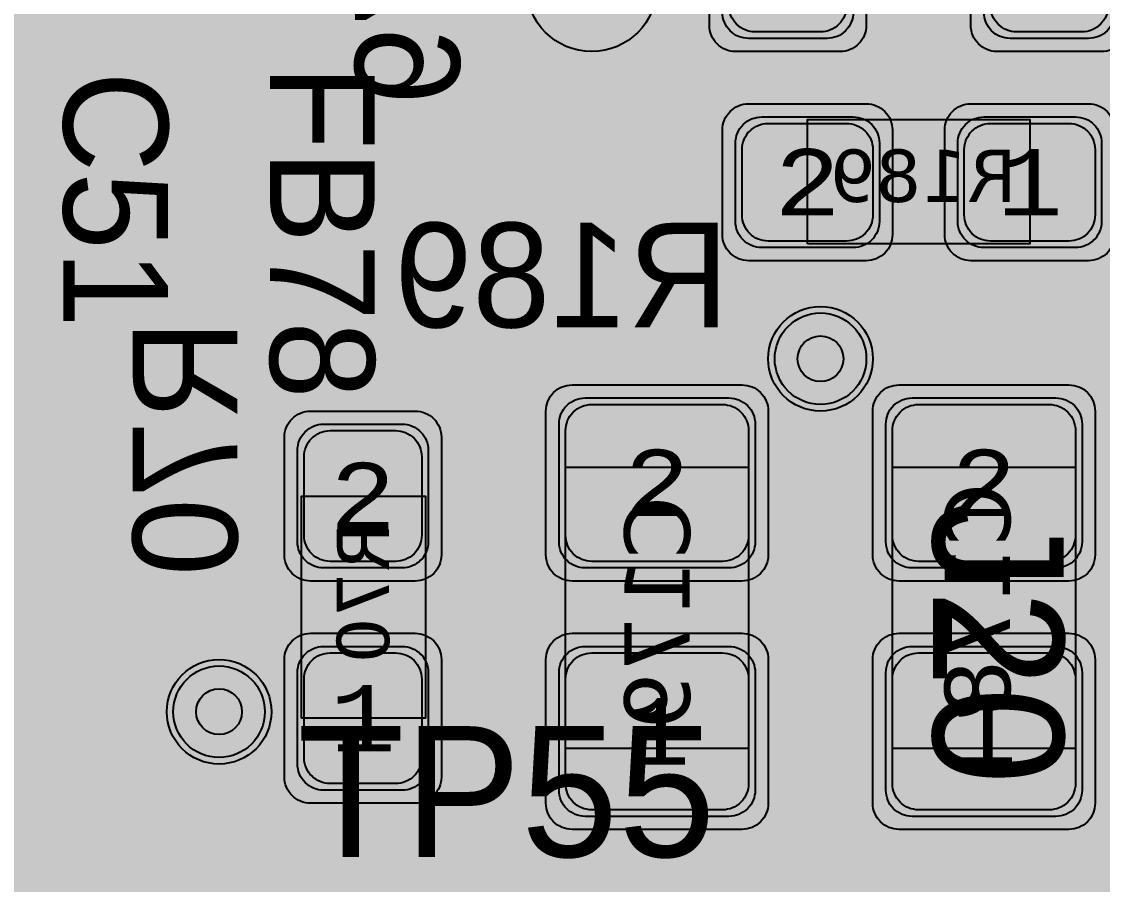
# Model space of a CAD drawing. Extents: x -28 to 199, y -61 to 255.
# Drawn here: x 78.39 to 86.66, y 194.88 to 201.48 of the extents above; entities that cross this region are included whole.
import ezdxf
from ezdxf.enums import TextEntityAlignment as Align

# ---------------------------------------------------------------- set-up
doc = ezdxf.new("R2010")
doc.units = 0
doc.header["$MEASUREMENT"] = 0
for name, color, linetype in [('ASSEMBLY_OUTLINES_BTM', 191, 'CONTINUOUS'), ('ASSEMBLY_PART_NUMBERS_BTM', 191, 'CONTINUOUS'), ('ASSEMBLY_PART_NUMBERS_TOP', 102, 'CONTINUOUS'), ('ASSEMBLY_REF_DES_BTM', 191, 'CONTINUOUS'), ('DRILL_DRAWING', 21, 'CONTINUOUS'), ('GENERATED_SILKSCREEN_BTM', 255, 'CONTINUOUS'), ('GENERATED_SILKSCREEN_TOP', 140, 'CONTINUOUS'), ('MOUNTING_HOLES_LAYER_2', 42, 'CONTINUOUS'), ('MOUNTING_HOLES_LAYER_3', 42, 'CONTINUOUS'), ('MOUNTING_HOLES_LAYER_BOT21', 42, 'CONTINUOUS'), ('MOUNTING_HOLES_LAYER_TOP', 42, 'CONTINUOUS'), ('PART_PADS_SMD_BTM', 10, 'CONTINUOUS'), ('PIN_NUMBERS_BTM', 8, 'CONTINUOUS'), ('PIN_NUMBERS_TOP', 8, 'CONTINUOUS'), ('PLACEMENT_OUTLINES_BTM', 222, 'CONTINUOUS'), ('PLANE_SHAPES_LAYER_2', 230, 'CONTINUOUS'), ('PLANE_SHAPES_LAYER_3', 81, 'CONTINUOUS'), ('SILKSCREEN_OUTLINES_BTM', 211, 'CONTINUOUS'), ('SILKSCREEN_REF_DES_BTM', 211, 'CONTINUOUS'), ('SILKSCREEN_REF_DES_TOP', 150, 'CONTINUOUS'), ('SOLDERMASK_PADS_BTM', 12, 'CONTINUOUS'), ('SOLDERPASTE_PADS_BTM', 12, 'CONTINUOUS'), ('TRACES_LAYER_3', 81, 'CONTINUOUS'), ('TRACES_LAYER_BOTTOM', 10, 'CONTINUOUS'), ('TRACES_LAYER_TOP', 150, 'CONTINUOUS'), ('VIA_HOLES_LAYER_2', 30, 'CONTINUOUS'), ('VIA_HOLES_LAYER_3', 30, 'CONTINUOUS'), ('VIA_HOLES_LAYER_BOTTOM', 30, 'CONTINUOUS'), ('VIA_HOLES_LAYER_TOP', 30, 'CONTINUOUS'), ('VIA_PADS_LAYER_2', 230, 'CONTINUOUS'), ('VIA_PADS_LAYER_3', 81, 'CONTINUOUS'), ('VIA_PADS_LAYER_BOTTOM', 10, 'CONTINUOUS'), ('VIA_PADS_LAYER_TOP', 150, 'CONTINUOUS')]:
    doc.layers.add(name, color=color, linetype=linetype)
doc.styles.add('COURIER_NEW', font='COUR.TTF')
doc.styles.add('VERDANA', font='verdana.TTF')
doc.styles.add('VERIBEST_GERBER_0', font='txt')

msp = doc.modelspace()

# ---------------------------------------------------------------- hatches: boundary and pattern name
at = {"layer": 'MOUNTING_HOLES_LAYER_2'}
h = msp.add_hatch(color=256, dxfattribs=at)
edge = h.paths.add_edge_path()
edge.add_arc((82.75, 201.75), 0.5, 0, 360)
at = {"layer": 'MOUNTING_HOLES_LAYER_3'}
h = msp.add_hatch(color=256, dxfattribs=at)
edge = h.paths.add_edge_path()
edge.add_arc((82.75, 201.75), 0.5, 0, 360)
at = {"layer": 'MOUNTING_HOLES_LAYER_BOT21'}
h = msp.add_hatch(color=256, dxfattribs=at)
edge = h.paths.add_edge_path()
edge.add_arc((82.75, 201.75), 0.5, 0, 360)
at = {"layer": 'MOUNTING_HOLES_LAYER_TOP'}
h = msp.add_hatch(color=256, dxfattribs=at)
edge = h.paths.add_edge_path()
edge.add_arc((82.75, 201.75), 0.5, 0, 360)
at = {"layer": 'PLANE_SHAPES_LAYER_2'}
h = msp.add_hatch(color=256, dxfattribs=at)
h.paths.add_polyline_path([(169.5, 129.25), (149.5, 129.25), (142.25, 122), (142.25, 90.5), (147.5, 90.5), (147.5, 80), (154, 80), (154, 69.25), (131.75, 69.25), (131.75, 73.25), (121.25, 73.25), (121.25, 81), (110.5, 81), (110.5, 125.75), (106.5, 125.75), (106.5, 128.75), (93.5, 128.75), (93.5, 120.25), (91.75, 120.25), (91.75, 121.5), (80, 121.5), (80, 118.25), (73.25, 118.25), (73.25, 124.5), (67.5, 124.5), (67.5, 128), (57.75, 128), (57.75, 120.25), (55.25, 120.25), (55.25, 121.5), (47.5, 121.5), (47.5, 119), (35, 119), (35, 134.75), (32.75, 134.75), (32.75, 159.75), (29.25, 159.75), (29.25, 175.25), (22.5, 175.25), (22.5, 195.25), (17.25, 195.25), (17.25, 198), (22.5, 198), (22.5, 216.5), (40.25, 216.5), (40.25, 235.5), (54.5, 235.5), (54.5, 254), (87.25, 254), (87.25, 236.25), (86.25, 236.25), (86.25, 228.75), (81, 228.75), (81, 218.75), (95.25, 218.75), (95.25, 194.5), (87, 194.5), (87, 172), (131.1, 172), (131.1, 208.75), (115.5, 208.75), (115.5, 213.75), (106.75, 213.75), (106.75, 218.75), (110.25, 222.25), (110.25, 226.25), (142.5, 226.25), (142.5, 221.5), (160.5, 221.5), (160.5, 240.75), (169.5, 240.75)])
h.paths.add_polyline_path([(35.5, 149.5), (41.75, 149.5), (41.75, 152), (39.25, 152), (39.25, 154), (37.75, 154), (37.75, 152), (35.5, 152)], flags=16)
h.paths.add_polyline_path([(37.5, 125.75), (37.5, 128.75), (42.75, 128.75), (42.75, 125.75)], flags=16)
h.paths.add_polyline_path([(52, 127.75), (52, 130.75), (54.25, 130.75), (54.25, 127.75)], flags=16)
h.paths.add_polyline_path([(50.75, 219.5), (50.75, 226.5), (71.75, 226.5), (71.75, 219.5)], flags=16)
h.paths.add_polyline_path([(66.5, 150.75), (66.5, 177.5), (72.25, 177.5), (72.25, 150.75)], flags=16)
h.paths.add_polyline_path([(47.25, 185.25), (73, 185.25), (73, 188.25), (70.25, 188.25), (70.25, 191), (47.25, 191)], flags=16)
h.paths.add_polyline_path([(84.5, 208), (84.5, 212.75), (85, 212.75), (85, 208)], flags=16)
h.paths.add_polyline_path([(61.5, 137.25), (87.75, 137.25), (87.75, 140.5), (84.75, 140.5), (84.75, 143), (61.5, 143)], flags=16)
h.paths.add_polyline_path([(88.75, 127), (88.75, 130), (91, 130), (91, 127)], flags=16)
h.paths.add_polyline_path([(85.5, 130.25), (85.5, 132.5), (91, 132.5), (91, 130.25)], flags=16)
h.paths.add_polyline_path([(108.75, 142.25), (135.75, 142.25), (135.75, 145.75), (132.25, 145.75), (132.25, 149), (108.75, 149)], flags=16)
h.paths.add_polyline_path([(114.25, 126.75), (140.75, 126.75), (140.75, 129.75), (137.25, 129.75), (137.25, 133), (114.25, 133)], flags=16)
h.paths.add_polyline_path([(155.25, 180.25), (166.25, 180.25), (166.25, 186.25), (152.25, 186.25), (152.25, 183), (155.25, 183)], flags=16)
at = {"layer": 'PLANE_SHAPES_LAYER_3'}
h = msp.add_hatch(color=256, dxfattribs=at)
h.paths.add_polyline_path([(169.5, 129.25), (149.5, 129.25), (142.25, 122), (142.25, 90.5), (147.5, 90.5), (147.5, 80), (154, 80), (154, 69.25), (131.75, 69.25), (131.75, 73.25), (121.25, 73.25), (121.25, 81), (110.5, 81), (110.5, 125.75), (106.5, 125.75), (106.5, 128.75), (93.5, 128.75), (93.5, 120.25), (91.75, 120.25), (91.75, 121.5), (80, 121.5), (80, 118.25), (73.25, 118.25), (73.25, 124.5), (67.5, 124.5), (67.5, 127.75), (58.25, 127.75), (58.25, 130.25), (88.75, 130.25), (88.75, 127), (91, 127), (91, 132.5), (55, 132.5), (55, 131.25), (52, 131.25), (52, 127.75), (55, 127.75), (55, 127.25), (57.75, 127.25), (57.75, 120.25), (55.25, 120.25), (55.25, 121.5), (47.5, 121.5), (47.5, 119), (35, 119), (35, 134.75), (32.75, 134.75), (32.75, 159.75), (29.25, 159.75), (29.25, 175.25), (22.5, 175.25), (22.5, 195.25), (17.25, 195.25), (17.25, 198), (22.5, 198), (22.5, 216.5), (40.25, 216.5), (40.25, 235.5), (54.5, 235.5), (54.5, 254), (87.25, 254), (87.25, 236.25), (86.25, 236.25), (86.25, 228.75), (81, 228.75), (81, 218.75), (95.25, 218.75), (95.25, 194.5), (87, 194.5), (87, 172), (131.1, 172), (131.1, 208.75), (115.5, 208.75), (115.5, 213.75), (106.75, 213.75), (106.75, 218.75), (110.25, 222.25), (110.25, 226.25), (142.5, 226.25), (142.5, 221.5), (160.5, 221.5), (160.5, 240.75), (169.5, 240.75)])
h.paths.add_polyline_path([(35.5, 149.5), (41.75, 149.5), (41.75, 152), (39.25, 152), (39.25, 154), (37.75, 154), (37.75, 152), (35.5, 152)], flags=16)
h.paths.add_polyline_path([(37.5, 125.75), (37.5, 128.75), (42.75, 128.75), (42.75, 125.75)], flags=16)
h.paths.add_polyline_path([(50.75, 219.5), (50.75, 226.5), (71.75, 226.5), (71.75, 219.5)], flags=16)
h.paths.add_polyline_path([(66.5, 150.75), (66.5, 177.5), (72.25, 177.5), (72.25, 150.75)], flags=16)
h.paths.add_polyline_path([(47.25, 185.25), (73, 185.25), (73, 188.25), (70.25, 188.25), (70.25, 191), (47.25, 191)], flags=16)
h.paths.add_polyline_path([(84.5, 208), (84.5, 212.75), (85, 212.75), (85, 208)], flags=16)
h.paths.add_polyline_path([(61.5, 137.25), (87.75, 137.25), (87.75, 140.5), (84.75, 140.5), (84.75, 143), (61.5, 143)], flags=16)
h.paths.add_polyline_path([(108.75, 142.25), (135.75, 142.25), (135.75, 145.75), (132.25, 145.75), (132.25, 149), (108.75, 149)], flags=16)
h.paths.add_polyline_path([(114.25, 126.75), (140.75, 126.75), (140.75, 129.75), (137.25, 129.75), (137.25, 133), (114.25, 133)], flags=16)
h.paths.add_polyline_path([(155.25, 180.25), (166.25, 180.25), (166.25, 186.25), (152.25, 186.25), (152.25, 183), (155.25, 183)], flags=16)
at = {"layer": 'VIA_HOLES_LAYER_2'}
h = msp.add_hatch(color=256, dxfattribs=at)
edge = h.paths.add_edge_path()
edge.add_arc((84.5, 198.9), 0.175, 0, 360)
h = msp.add_hatch(color=256, dxfattribs=at)
edge = h.paths.add_edge_path()
edge.add_arc((79.9, 196.2), 0.175, 0, 360)
at = {"layer": 'VIA_HOLES_LAYER_3'}
h = msp.add_hatch(color=256, dxfattribs=at)
edge = h.paths.add_edge_path()
edge.add_arc((84.5, 198.9), 0.175, 0, 360)
h = msp.add_hatch(color=256, dxfattribs=at)
edge = h.paths.add_edge_path()
edge.add_arc((79.9, 196.2), 0.175, 0, 360)
at = {"layer": 'VIA_HOLES_LAYER_BOTTOM'}
h = msp.add_hatch(color=256, dxfattribs=at)
edge = h.paths.add_edge_path()
edge.add_arc((84.5, 198.9), 0.175, 0, 360)
h = msp.add_hatch(color=256, dxfattribs=at)
edge = h.paths.add_edge_path()
edge.add_arc((79.9, 196.2), 0.175, 0, 360)
at = {"layer": 'VIA_HOLES_LAYER_TOP'}
h = msp.add_hatch(color=256, dxfattribs=at)
edge = h.paths.add_edge_path()
edge.add_arc((84.5, 198.9), 0.175, 0, 360)
h = msp.add_hatch(color=256, dxfattribs=at)
edge = h.paths.add_edge_path()
edge.add_arc((79.9, 196.2), 0.175, 0, 360)

# ---------------------------------------------------------------- linework, layer by layer
at = {"layer": 'ASSEMBLY_OUTLINES_BTM'}
for points in [[(84.4, 199.78), (84.4, 200.73), (86.1, 200.73), (86.1, 199.78)], [(82.55, 195.92), (82.55, 198.07), (83.95, 198.07), (83.95, 195.92)], [(85.05, 195.92), (85.05, 198.07), (86.45, 198.07), (86.45, 195.92)], [(80.53, 196.15), (80.53, 197.85), (81.48, 197.85), (81.48, 196.15)]]:
    msp.add_lwpolyline(points, close=True, dxfattribs=at)
at = {"layer": 'GENERATED_SILKSCREEN_BTM', "const_width": 0.15}
for points in [[(81.728, 201.6716), (80.9608, 201.2404), (80.9568, 201.2388), (80.9536, 201.2388), (80.9504, 201.2388), (80.9472, 201.2404), (80.9424, 201.2428), (80.9392, 201.246), (80.9376, 201.25), (80.9368, 201.254), (80.9368, 201.794)], [(80.9696, 201.794), (80.9696, 201.2812), (81.7128, 201.6988)], [(81.7336, 200.9116), (81.624, 201.046), (81.62, 201.05), (81.6152, 201.0508), (81.6096, 201.05), (81.604, 201.0468), (81.6, 201.0436), (81.5968, 201.038), (81.596, 201.0332), (81.5976, 201.0276), (81.704, 200.8972), (81.704, 200.6388), (81.6032, 200.514), (81.316, 200.514), (81.404, 200.6228), (81.4056, 200.626), (81.4064, 200.6268), (81.4072, 200.6292), (81.4072, 200.6324), (81.4072, 200.902), (81.4072, 200.9052), (81.4056, 200.91), (81.404, 200.9116), (81.2952, 201.046), (81.2944, 201.0476), (81.2928, 201.0492), (81.2904, 201.0508), (81.2848, 201.0524), (81.2816, 201.0532), (81.0624, 201.0532), (81.0584, 201.0524), (81.0552, 201.0508), (81.0528, 201.0492), (81.052, 201.0476), (81.0496, 201.046), (80.94, 200.9116), (80.9392, 200.9084), (80.9384, 200.906), (80.9376, 200.9052), (80.9368, 200.902), (80.9368, 200.6324), (80.9376, 200.6292), (80.9376, 200.6284), (80.9384, 200.6276), (80.9392, 200.6252), (80.94, 200.622), (81.0496, 200.4876), (81.0536, 200.4852), (81.0568, 200.4844), (81.0592, 200.4828), (81.0624, 200.482), (81.6112, 200.482), (81.6136, 200.4828), (81.6192, 200.4844), (81.6208, 200.4852), (81.624, 200.4876), (81.7336, 200.622), (81.7352, 200.626), (81.736, 200.6268), (81.736, 200.6284), (81.7368, 200.63), (81.7368, 200.6308), (81.7368, 200.6324), (81.7368, 200.902), (81.736, 200.9052), (81.7352, 200.9084), (81.7336, 200.9116)], [(81.0704, 201.0204), (81.2736, 201.0204), (81.3752, 200.8972), (81.3752, 200.6388), (81.2736, 200.514), (81.0704, 200.514), (80.9696, 200.6388), (80.9696, 200.8972), (81.0704, 201.0204)], [(82.8208, 199.1592), (82.8272, 199.1576), (82.8312, 199.1544), (82.8328, 199.1488), (82.8336, 199.1424), (82.8328, 199.1368), (82.8312, 199.1312), (82.8272, 199.1272), (82.8208, 199.1264), (82.5088, 199.1264), (82.5032, 199.1272), (82.4984, 199.1312), (82.496, 199.1368), (82.4952, 199.1424), (82.496, 199.1488), (82.4984, 199.1544), (82.5032, 199.1576), (82.5088, 199.1592), (82.6496, 199.1592), (82.6496, 199.9104), (82.6504, 199.916), (82.6528, 199.92), (82.6568, 199.9224), (82.6624, 199.9232), (82.6664, 199.924), (82.6704, 199.924), (82.6736, 199.9224), (82.6768, 199.9192), (82.8328, 199.7), (82.8344, 199.6968), (82.8352, 199.6944), (82.8352, 199.6888), (82.8328, 199.684), (82.8288, 199.68), (82.824, 199.6768), (82.8184, 199.6752), (82.8152, 199.6752), (82.8128, 199.676), (82.8088, 199.6808), (82.6808, 199.86), (82.6808, 199.1592), (82.8208, 199.1592)], [(81.3176, 199.1296), (81.452, 199.2392), (81.4544, 199.2408), (81.456, 199.2432), (81.4568, 199.248), (81.456, 199.2536), (81.4536, 199.2592), (81.4496, 199.2632), (81.4448, 199.2664), (81.4392, 199.2672), (81.4336, 199.2656), (81.3032, 199.1592), (81.0448, 199.1592), (80.92, 199.26), (80.92, 199.5472), (81.0288, 199.4592), (81.032, 199.4576), (81.0328, 199.4568), (81.0352, 199.456), (81.0384, 199.456), (81.308, 199.456), (81.3112, 199.456), (81.316, 199.4576), (81.3176, 199.4592), (81.452, 199.568), (81.4544, 199.5688), (81.4552, 199.5704), (81.4568, 199.5728), (81.4584, 199.5784), (81.4592, 199.5816), (81.4592, 199.8008), (81.4584, 199.8048), (81.4568, 199.808), (81.4552, 199.8104), (81.4544, 199.8112), (81.452, 199.8136), (81.3176, 199.9232), (81.3144, 199.924), (81.3128, 199.9248), (81.3112, 199.9256), (81.308, 199.9264), (81.0384, 199.9264), (81.0352, 199.9256), (81.0336, 199.9248), (81.0312, 199.924), (81.028, 199.9232), (80.8936, 199.8136), (80.8912, 199.8096), (80.8904, 199.8064), (80.8888, 199.804), (80.888, 199.8008), (80.888, 199.252), (80.8888, 199.2496), (80.8904, 199.244), (80.8912, 199.2424), (80.8936, 199.2392), (81.028, 199.1296), (81.032, 199.128), (81.0328, 199.1272), (81.0352, 199.1272), (81.036, 199.1264), (81.0368, 199.1264), (81.0384, 199.1264), (81.308, 199.1264), (81.3112, 199.1272), (81.3144, 199.128), (81.3176, 199.1296)], [(81.4264, 199.7928), (81.4264, 199.5896), (81.3032, 199.488), (81.0448, 199.488), (80.92, 199.5896), (80.92, 199.7928), (81.0448, 199.8936), (81.3032, 199.8936), (81.4264, 199.7928)], [(81.6712, 199.6312), (81.6968, 199.5544), (81.6712, 199.4776), (81.6712, 199.4752), (81.6704, 199.472), (81.6704, 199.2248), (81.6704, 199.2224), (81.6712, 199.22), (81.672, 199.2168), (81.6752, 199.2136), (81.7552, 199.1312), (81.7592, 199.128), (81.7632, 199.1272), (81.7664, 199.1264), (82.06, 199.1264), (82.0624, 199.1264), (82.0648, 199.1272), (82.068, 199.128), (82.0712, 199.1312), (82.1512, 199.2136), (82.1552, 199.2168), (82.156, 199.22), (82.156, 199.2248), (82.156, 199.472), (82.156, 199.4752), (82.156, 199.4768), (82.1552, 199.4776), (82.1296, 199.5544), (82.1552, 199.6312), (82.156, 199.632), (82.156, 199.6368), (82.156, 199.8288), (82.156, 199.832), (82.1552, 199.836), (82.1512, 199.84), (82.0712, 199.9224), (82.068, 199.9248), (82.0648, 199.9256), (82.0624, 199.9264), (82.06, 199.9264), (81.7664, 199.9264), (81.7632, 199.9256), (81.7592, 199.9248), (81.7552, 199.9224), (81.6752, 199.84), (81.672, 199.8352), (81.6712, 199.832), (81.6704, 199.8288), (81.6704, 199.6368), (81.6704, 199.6336), (81.6712, 199.632), (81.6712, 199.6312)], [(82.124, 199.82), (82.124, 199.6384), (82.1024, 199.5696), (81.7256, 199.5696), (81.7024, 199.6384), (81.7024, 199.82), (81.7736, 199.8936), (82.052, 199.8936), (82.124, 199.82)], [(83.1256, 199.6224), (83.1232, 199.624), (83.1224, 199.628), (83.1208, 199.632), (83.12, 199.636), (83.12, 199.8008), (83.1208, 199.8048), (83.1224, 199.8072), (83.1224, 199.8096), (83.1232, 199.8104), (83.1248, 199.8112), (83.1256, 199.8128), (83.2616, 199.9232), (83.2656, 199.9248), (83.2688, 199.9256), (83.272, 199.9264), (83.6752, 199.9264), (83.6824, 199.9248), (83.6872, 199.9208), (83.6912, 199.916), (83.6928, 199.9104), (83.6928, 199.1424), (83.6912, 199.136), (83.6872, 199.132), (83.6824, 199.1296), (83.6768, 199.1288), (83.6704, 199.1296), (83.6648, 199.132), (83.6608, 199.136), (83.6592, 199.1424), (83.6592, 199.5104), (83.2832, 199.5104), (83.152, 199.1376), (83.1488, 199.132), (83.1432, 199.1288), (83.1376, 199.128), (83.132, 199.1296), (83.1272, 199.132), (83.1232, 199.136), (83.1216, 199.1416), (83.1224, 199.148), (83.2536, 199.5208), (83.1256, 199.6224)], [(83.6592, 199.8936), (83.2768, 199.8936), (83.152, 199.7928), (83.152, 199.644), (83.2768, 199.5424), (83.6592, 199.5424), (83.6592, 199.8936)], [(82.124, 199.4688), (82.124, 199.232), (82.052, 199.1592), (81.7736, 199.1592), (81.7024, 199.232), (81.7024, 199.4688), (81.7256, 199.5376), (82.1024, 199.5376), (82.124, 199.4688)], [(79.5408, 198.5252), (79.5392, 198.5228), (79.5352, 198.522), (79.5312, 198.5196), (79.5272, 198.5196), (79.3624, 198.5196), (79.3584, 198.5196), (79.356, 198.522), (79.3536, 198.522), (79.3528, 198.5228), (79.352, 198.5236), (79.3496, 198.5252), (79.24, 198.6612), (79.2384, 198.6652), (79.2376, 198.6676), (79.2368, 198.6716), (79.2368, 199.0748), (79.2384, 199.082), (79.2424, 199.086), (79.2472, 199.0908), (79.2528, 199.0924), (80.0208, 199.0924), (80.0272, 199.0908), (80.0312, 199.0868), (80.0336, 199.082), (80.0344, 199.0764), (80.0336, 199.07), (80.0312, 199.0644), (80.0272, 199.0604), (80.0208, 199.0588), (79.6528, 199.0588), (79.6528, 198.6828), (80.0256, 198.5516), (80.0312, 198.5484), (80.0344, 198.5428), (80.0352, 198.5364), (80.0336, 198.5316), (80.0312, 198.5268), (80.0264, 198.5228), (80.0216, 198.5204), (80.0152, 198.522), (79.6424, 198.6532), (79.5408, 198.5252)], [(79.2696, 199.0588), (79.2696, 198.6756), (79.3704, 198.5516), (79.5192, 198.5516), (79.6208, 198.6756), (79.6208, 199.0588), (79.2696, 199.0588)], [(80.0128, 198.2252), (80.0184, 198.2268), (80.024, 198.226), (80.0288, 198.222), (80.032, 198.218), (80.0336, 198.2124), (80.0344, 198.2068), (80.032, 198.202), (80.028, 198.198), (79.2608, 197.7668), (79.2568, 197.7652), (79.2536, 197.7652), (79.2504, 197.7652), (79.2472, 197.7668), (79.2424, 197.7692), (79.2392, 197.7724), (79.2376, 197.7764), (79.2368, 197.7804), (79.2368, 198.3204), (79.2384, 198.326), (79.2424, 198.33), (79.2472, 198.3332), (79.2536, 198.334), (79.2592, 198.3332), (79.2648, 198.33), (79.2688, 198.326), (79.2696, 198.3204), (79.2696, 197.8076), (80.0128, 198.2252)], [(79.3496, 197.5724), (79.24, 197.438), (79.2392, 197.4348), (79.2384, 197.4324), (79.2376, 197.4316), (79.2368, 197.4284), (79.2368, 197.1588), (79.2376, 197.1556), (79.2376, 197.1548), (79.2384, 197.154), (79.2392, 197.1516), (79.24, 197.1484), (79.3496, 197.014), (79.3536, 197.0116), (79.3568, 197.0108), (79.3592, 197.0092), (79.3624, 197.0084), (79.9112, 197.0084), (79.9136, 197.0092), (79.9192, 197.0108), (79.9208, 197.0116), (79.924, 197.014), (80.0336, 197.1484), (80.0344, 197.1516), (80.0352, 197.1532), (80.036, 197.1548), (80.0368, 197.1564), (80.0368, 197.1588), (80.0368, 197.4284), (80.036, 197.4316), (80.0352, 197.4348), (80.0336, 197.438), (79.924, 197.5724), (79.9224, 197.574), (79.9216, 197.5756), (79.9192, 197.5772), (79.9136, 197.5788), (79.9112, 197.5796), (79.3624, 197.5796), (79.3592, 197.5788), (79.3568, 197.5772), (79.3536, 197.5756), (79.3496, 197.5724)], [(79.3704, 197.5468), (79.9032, 197.5468), (79.9432, 197.4996), (79.312, 197.1124), (79.2696, 197.1652), (79.2696, 197.4236), (79.3704, 197.5468)], [(79.964, 197.474), (80.004, 197.4236), (80.004, 197.1652), (79.9032, 197.0404), (79.3704, 197.0404), (79.3328, 197.0876), (79.964, 197.474)]]:
    msp.add_lwpolyline(points, dxfattribs=at)
for points in [[(85.542098, 200.730005, 1.22306e-05), (85.542089, 200.729995), (84.957911, 200.729995, 1.22306e-05), (84.957902, 200.730005), (85.542098, 200.730005)], [(85.533844, 199.779995), (84.966156, 199.779995, 1.1642e-05), (84.966164, 199.780005), (85.533836, 199.780005, 1.1642e-05), (85.533844, 199.779995)], [(80.530005, 196.716164, 1.1642e-05), (80.529995, 196.716156), (80.529995, 197.283844, 1.1642e-05), (80.530005, 197.283836), (80.530005, 196.716164)], [(81.480005, 196.707902, 1.22306e-05), (81.479995, 196.707911), (81.479995, 197.292089, 1.22306e-05), (81.480005, 197.292098), (81.480005, 196.707902)], [(82.550005, 196.730492, 1.10969e-05), (82.549995, 196.730485), (82.549995, 197.269515, 1.10969e-05), (82.550005, 197.269508), (82.550005, 196.730492)], [(83.950005, 196.730485, 1.10969e-05), (83.949995, 196.730492), (83.949995, 197.269508, 1.10969e-05), (83.950005, 197.269515), (83.950005, 196.730485)], [(85.050005, 196.730492, 1.10969e-05), (85.049995, 196.730485), (85.049995, 197.269515, 1.10969e-05), (85.050005, 197.269508), (85.050005, 196.730492)], [(86.450005, 196.730485, 1.10969e-05), (86.449995, 196.730492), (86.449995, 197.269508, 1.10969e-05), (86.450005, 197.269515), (86.450005, 196.730485)]]:
    msp.add_lwpolyline(points, format="xyb", dxfattribs=at)
at = {"layer": 'GENERATED_SILKSCREEN_TOP', "const_width": 0.15}
for points in [[(83.702, 201.6156), (84.4692, 201.1844), (84.4732, 201.1828), (84.4764, 201.1828), (84.4796, 201.1828), (84.4828, 201.1844), (84.4876, 201.1868), (84.4908, 201.19), (84.4924, 201.194), (84.4932, 201.198), (84.4932, 201.738)], [(84.4604, 201.738), (84.4604, 201.2252), (83.7172, 201.6428)], [(81.0604, 200.4864), (81.062, 200.4808), (81.0652, 200.476), (81.0708, 200.4736), (81.0764, 200.4728), (81.0828, 200.4736), (81.0884, 200.476), (81.0916, 200.4808), (81.0932, 200.4864), (81.0932, 201.0264), (81.0916, 201.032), (81.0876, 201.036), (81.0836, 201.0408), (81.0772, 201.0424), (80.3092, 201.0424), (80.3036, 201.0408), (80.2988, 201.0368), (80.2964, 201.032), (80.2956, 201.0264), (80.2964, 201.02), (80.2988, 201.0144), (80.3036, 201.0104), (80.3092, 201.0088), (80.7132, 201.0088), (80.7132, 200.6464), (80.714, 200.6408), (80.718, 200.636), (80.7236, 200.6336), (80.7292, 200.6328), (80.7356, 200.6336), (80.7412, 200.636), (80.7444, 200.6408), (80.746, 200.6464), (80.746, 201.0088), (81.0604, 201.0088), (81.0604, 200.4864)], [(78.7164, 200.8504), (78.826, 200.9848), (78.8284, 200.9888), (78.8316, 200.9896), (78.8348, 200.9912), (78.8388, 200.992), (79.3876, 200.992), (79.3916, 200.9912), (79.3948, 200.9896), (79.3972, 200.988), (79.398, 200.9872), (79.4004, 200.9848), (79.51, 200.8504), (79.5108, 200.848), (79.5116, 200.8456), (79.5124, 200.8448), (79.5132, 200.8416), (79.5132, 200.572), (79.5124, 200.568), (79.5116, 200.5664), (79.5108, 200.564), (79.51, 200.5616), (79.4004, 200.4264), (79.3964, 200.4232), (79.39, 200.4216), (79.386, 200.4224), (79.382, 200.424), (79.378, 200.4264), (79.3748, 200.4304), (79.3724, 200.4344), (79.3716, 200.4384), (79.3716, 200.4424), (79.374, 200.4456), (79.4804, 200.5776), (79.4804, 200.836), (79.3796, 200.9592), (78.8468, 200.9592), (78.746, 200.836), (78.746, 200.5776), (78.8524, 200.4456), (78.8548, 200.4424), (78.8548, 200.4384), (78.854, 200.4344), (78.8516, 200.4304), (78.8484, 200.4264), (78.8444, 200.424), (78.8404, 200.4224), (78.8348, 200.4216), (78.83, 200.4232), (78.826, 200.4264), (78.7164, 200.5616), (78.7148, 200.5648), (78.714, 200.5656), (78.714, 200.568), (78.714, 200.5688), (78.7132, 200.5696), (78.7132, 200.572), (78.7132, 200.8416), (78.714, 200.8448), (78.7148, 200.848), (78.7164, 200.8504)], [(79.238, 200.0872), (79.2372, 200.0904), (79.2364, 200.0928), (79.2348, 200.096), (79.1468, 200.2048), (79.4804, 200.2048), (79.4804, 199.6824), (79.482, 199.6768), (79.4852, 199.672), (79.4908, 199.6696), (79.4964, 199.6688), (79.5028, 199.6696), (79.5084, 199.672), (79.5116, 199.6768), (79.5132, 199.6824), (79.5132, 200.2224), (79.5116, 200.228), (79.5076, 200.232), (79.5036, 200.2368), (79.4972, 200.2384), (79.1124, 200.2384), (79.1068, 200.2376), (79.1028, 200.2352), (79.1004, 200.232), (79.0988, 200.2264), (79.0972, 200.2224), (79.0964, 200.2192), (79.0972, 200.2152), (79.0996, 200.212), (79.206, 200.0816), (79.206, 199.8232), (79.1044, 199.6984), (78.8468, 199.6984), (78.7468, 199.8232), (78.7468, 200.0816), (78.8524, 200.212), (78.8548, 200.2176), (78.8548, 200.2224), (78.8516, 200.2272), (78.8476, 200.232), (78.842, 200.2352), (78.8364, 200.236), (78.8332, 200.236), (78.8308, 200.2352), (78.8268, 200.2312), (78.7164, 200.096), (78.7148, 200.0936), (78.7148, 200.0904), (78.7132, 200.0872), (78.7132, 199.8176), (78.7132, 199.8152), (78.714, 199.8144), (78.714, 199.8136), (78.7148, 199.812), (78.7148, 199.8104), (78.7164, 199.8072), (78.8268, 199.672), (78.8292, 199.6696), (78.8308, 199.6688), (78.8356, 199.6672), (78.8388, 199.6664), (79.1124, 199.6664), (79.1164, 199.6672), (79.1204, 199.6688), (79.122, 199.6688), (79.1228, 199.6696), (79.1244, 199.6712), (79.126, 199.672), (79.2348, 199.8072), (79.2364, 199.8112), (79.2372, 199.8136), (79.238, 199.8176), (79.238, 200.0872)], [(80.9732, 199.7408), (81.0876, 199.844), (81.0916, 199.8496), (81.0932, 199.8552), (81.0932, 200.2704), (81.0916, 200.276), (81.0884, 200.2808), (81.0828, 200.2848), (81.0772, 200.2864), (80.7276, 200.2864), (80.7252, 200.2864), (80.7228, 200.2864), (80.3092, 200.2864), (80.3036, 200.2848), (80.298, 200.2808), (80.294, 200.276), (80.2932, 200.2704), (80.2932, 199.8504), (80.4076, 199.7192), (80.4124, 199.716), (80.4188, 199.7144), (80.59, 199.7144), (80.7228, 199.832), (80.79, 199.748), (80.7932, 199.7456), (80.7972, 199.7432), (80.8012, 199.7416), (80.8036, 199.7408), (80.9732, 199.7408)], [(80.7084, 200.2528), (80.7084, 199.864), (80.5764, 199.7464), (80.426, 199.7464), (80.326, 199.8616), (80.326, 200.2528), (80.7084, 200.2528)], [(81.0604, 200.2528), (81.0604, 199.8632), (80.9612, 199.7736), (80.8124, 199.7736), (80.7412, 199.8616), (80.7412, 200.2528), (81.0604, 200.2528)], [(80.3172, 199.4192), (80.3116, 199.4208), (80.306, 199.42), (80.3012, 199.416), (80.298, 199.412), (80.2964, 199.4064), (80.2956, 199.4008), (80.298, 199.396), (80.302, 199.392), (81.0692, 198.9608), (81.0732, 198.9592), (81.0764, 198.9592), (81.0796, 198.9592), (81.0828, 198.9608), (81.0876, 198.9632), (81.0908, 198.9664), (81.0924, 198.9704), (81.0932, 198.9744), (81.0932, 199.5144), (81.0916, 199.52), (81.0876, 199.524), (81.0828, 199.5272), (81.0764, 199.528), (81.0708, 199.5272), (81.0652, 199.524), (81.0612, 199.52), (81.0604, 199.5144), (81.0604, 199.0016), (80.3172, 199.4192)], [(78.746, 199.3664), (78.7452, 199.3728), (78.7412, 199.376), (78.7356, 199.3784), (78.7292, 199.3792), (78.7236, 199.3784), (78.718, 199.376), (78.714, 199.3728), (78.7132, 199.3664), (78.7132, 199.0544), (78.714, 199.0488), (78.718, 199.044), (78.7236, 199.0416), (78.7292, 199.0408), (78.7356, 199.0416), (78.7412, 199.044), (78.7452, 199.0488), (78.746, 199.0544), (78.746, 199.1952), (79.4972, 199.1952), (79.5028, 199.196), (79.5068, 199.1984), (79.5092, 199.2024), (79.51, 199.208), (79.5108, 199.212), (79.5108, 199.216), (79.5092, 199.2192), (79.506, 199.2224), (79.2868, 199.3784), (79.2812, 199.3808), (79.2764, 199.3808), (79.2708, 199.3784), (79.2668, 199.3744), (79.2636, 199.3696), (79.262, 199.364), (79.2636, 199.3584), (79.2676, 199.3544), (79.4468, 199.2264), (78.746, 199.2264), (78.746, 199.3664)], [(80.798, 198.2368), (80.7212, 198.2624), (80.6444, 198.2368), (80.642, 198.2368), (80.6388, 198.236), (80.3916, 198.236), (80.3892, 198.236), (80.3868, 198.2368), (80.3836, 198.2376), (80.3804, 198.2408), (80.298, 198.3208), (80.2948, 198.324), (80.294, 198.3288), (80.2932, 198.332), (80.2932, 198.6256), (80.2932, 198.628), (80.294, 198.6304), (80.2948, 198.6336), (80.298, 198.6368), (80.3804, 198.7168), (80.3836, 198.72), (80.3868, 198.7216), (80.3916, 198.7216), (80.6388, 198.7216), (80.642, 198.7216), (80.6436, 198.7216), (80.6444, 198.7208), (80.7212, 198.6952), (80.798, 198.7208), (80.7988, 198.7216), (80.8036, 198.7216), (80.9956, 198.7216), (80.9988, 198.7216), (81.0028, 198.72), (81.0068, 198.7168), (81.0892, 198.6368), (81.0916, 198.6336), (81.0924, 198.6304), (81.0932, 198.628), (81.0932, 198.6256), (81.0932, 198.332), (81.0924, 198.3288), (81.0916, 198.324), (81.0892, 198.3208), (81.0068, 198.2408), (81.002, 198.2376), (80.9988, 198.2368), (80.9956, 198.236), (80.8036, 198.236), (80.8004, 198.236), (80.7988, 198.2368), (80.798, 198.2368)], [(80.6356, 198.6896), (80.3988, 198.6896), (80.326, 198.6176), (80.326, 198.3384), (80.3988, 198.268), (80.6356, 198.268), (80.7044, 198.2912), (80.7044, 198.668), (80.6356, 198.6896)], [(80.9868, 198.6896), (80.8052, 198.6896), (80.7364, 198.668), (80.7364, 198.2912), (80.8052, 198.268), (80.9868, 198.268), (81.0604, 198.3384), (81.0604, 198.6176), (80.9868, 198.6896)], [(85.537, 197.6295), (85.541, 197.6355), (85.541, 197.6425), (85.539, 197.6505), (85.534, 197.6565), (85.528, 197.6615), (85.521, 197.6635), (85.513, 197.6635), (85.507, 197.6595), (85.37, 197.5255), (85.367, 197.5205), (85.366, 197.5155), (85.365, 197.5125), (85.364, 197.5095), (85.364, 197.3075), (85.365, 197.3025), (85.368, 197.2975), (85.369, 197.2955), (85.37, 197.2945), (85.371, 197.2935), (85.373, 197.2905), (85.51, 197.1905), (85.514, 197.1885), (85.516, 197.1875), (85.518, 197.1865), (85.521, 197.1865), (86.323, 197.1865), (86.323, 196.9705), (86.325, 196.9635), (86.329, 196.9575), (86.336, 196.9545), (86.343, 196.9535), (86.351, 196.9545), (86.358, 196.9575), (86.363, 196.9635), (86.364, 196.9705), (86.364, 197.4765), (86.363, 197.4835), (86.358, 197.4895), (86.351, 197.4925), (86.343, 197.4935), (86.336, 197.4925), (86.329, 197.4895), (86.325, 197.4835), (86.323, 197.4765), (86.323, 197.2265), (85.528, 197.2265), (85.406, 197.3175), (85.406, 197.5005), (85.537, 197.6295)], [(86.36, 196.1805), (86.223, 196.0125), (86.218, 196.0095), (86.214, 196.0085), (86.211, 196.0065), (86.207, 196.0055), (86.07, 196.0055), (86.067, 196.0065), (86.06, 196.0085), (86.055, 196.0095), (86.053, 196.0125), (85.512, 196.6785), (85.405, 196.6785), (85.405, 196.0255), (85.403, 196.0185), (85.399, 196.0125), (85.392, 196.0095), (85.384, 196.0085), (85.377, 196.0095), (85.37, 196.0125), (85.366, 196.0185), (85.364, 196.0255), (85.364, 196.6995), (85.366, 196.7075), (85.371, 196.7125), (85.377, 196.7175), (85.384, 196.7195), (85.521, 196.7195), (85.524, 196.7185), (85.531, 196.7165), (85.534, 196.7145), (85.536, 196.7125), (85.538, 196.7105), (86.08, 196.0455), (86.197, 196.0455), (86.323, 196.2015), (86.323, 196.5245), (86.19, 196.6875), (86.188, 196.6945), (86.189, 196.7005), (86.192, 196.7075), (86.198, 196.7115), (86.205, 196.7155), (86.212, 196.7165), (86.218, 196.7155), (86.223, 196.7105), (86.36, 196.5425), (86.361, 196.5385), (86.362, 196.5355), (86.363, 196.5345), (86.364, 196.5305), (86.364, 196.1935), (86.363, 196.1895), (86.363, 196.1885), (86.362, 196.1875), (86.361, 196.1845), (86.36, 196.1805)], [(80.972, 195.093), (80.973, 195.086), (80.978, 195.08), (80.985, 195.077), (80.992, 195.076), (80.999, 195.077), (81.005, 195.08), (81.01, 195.086), (81.012, 195.093), (81.012, 196.032), (81.329, 196.032), (81.336, 196.034), (81.342, 196.038), (81.345, 196.045), (81.346, 196.052), (81.345, 196.06), (81.342, 196.067), (81.336, 196.072), (81.329, 196.073), (80.654, 196.073), (80.647, 196.072), (80.642, 196.067), (80.638, 196.06), (80.637, 196.052), (80.638, 196.045), (80.642, 196.038), (80.647, 196.034), (80.654, 196.032), (80.972, 196.032), (80.972, 195.093)], [(82.288, 195.693), (82.291, 195.695), (82.292, 195.7), (82.295, 195.705), (82.295, 195.71), (82.295, 195.916), (82.295, 195.921), (82.292, 195.924), (82.292, 195.927), (82.291, 195.928), (82.29, 195.929), (82.288, 195.931), (82.118, 196.069), (82.113, 196.071), (82.109, 196.072), (82.105, 196.073), (81.601, 196.073), (81.592, 196.071), (81.586, 196.066), (81.581, 196.06), (81.579, 196.053), (81.579, 195.093), (81.581, 195.085), (81.586, 195.08), (81.592, 195.077), (81.599, 195.076), (81.607, 195.077), (81.614, 195.08), (81.619, 195.085), (81.621, 195.093), (81.621, 195.553), (82.105, 195.553), (82.112, 195.554), (82.115, 195.555), (82.116, 195.555), (82.118, 195.556), (82.288, 195.693)], [(81.621, 196.032), (82.099, 196.032), (82.255, 195.906), (82.255, 195.72), (82.099, 195.593), (81.621, 195.593), (81.621, 196.032)], [(82.713, 195.729), (82.709, 195.728), (82.706, 195.727), (82.702, 195.725), (82.566, 195.615), (82.566, 196.032), (83.219, 196.032), (83.226, 196.034), (83.232, 196.038), (83.235, 196.045), (83.236, 196.052), (83.235, 196.06), (83.232, 196.066), (83.226, 196.071), (83.219, 196.073), (82.544, 196.073), (82.537, 196.071), (82.531, 196.066), (82.526, 196.06), (82.524, 196.053), (82.524, 195.572), (82.525, 195.565), (82.528, 195.56), (82.532, 195.557), (82.539, 195.555), (82.544, 195.553), (82.548, 195.552), (82.553, 195.553), (82.557, 195.556), (82.72, 195.689), (83.043, 195.689), (83.199, 195.562), (83.199, 195.24), (83.043, 195.115), (82.72, 195.115), (82.557, 195.247), (82.55, 195.25), (82.544, 195.25), (82.538, 195.246), (82.532, 195.241), (82.528, 195.234), (82.527, 195.227), (82.528, 195.22), (82.533, 195.215), (82.702, 195.077), (82.705, 195.075), (82.709, 195.075), (82.713, 195.073), (83.05, 195.073), (83.053, 195.073), (83.054, 195.074), (83.055, 195.074), (83.057, 195.075), (83.059, 195.075), (83.063, 195.077), (83.232, 195.215), (83.235, 195.218), (83.236, 195.22), (83.238, 195.226), (83.239, 195.23), (83.239, 195.572), (83.238, 195.576), (83.236, 195.582), (83.236, 195.584), (83.235, 195.585), (83.233, 195.587), (83.232, 195.589), (83.063, 195.725), (83.058, 195.727), (83.054, 195.728), (83.05, 195.729), (82.713, 195.729)], [(83.658, 195.729), (83.654, 195.728), (83.651, 195.727), (83.647, 195.725), (83.511, 195.615), (83.511, 196.032), (84.164, 196.032), (84.171, 196.034), (84.177, 196.038), (84.18, 196.045), (84.181, 196.052), (84.18, 196.06), (84.177, 196.066), (84.171, 196.071), (84.164, 196.073), (83.489, 196.073), (83.482, 196.071), (83.476, 196.066), (83.471, 196.06), (83.469, 196.053), (83.469, 195.572), (83.47, 195.565), (83.473, 195.56), (83.477, 195.557), (83.484, 195.555), (83.489, 195.553), (83.493, 195.552), (83.498, 195.553), (83.502, 195.556), (83.665, 195.689), (83.988, 195.689), (84.144, 195.562), (84.144, 195.24), (83.988, 195.115), (83.665, 195.115), (83.502, 195.247), (83.495, 195.25), (83.489, 195.25), (83.483, 195.246), (83.477, 195.241), (83.473, 195.234), (83.472, 195.227), (83.473, 195.22), (83.478, 195.215), (83.647, 195.077), (83.65, 195.075), (83.654, 195.075), (83.658, 195.073), (83.995, 195.073), (83.998, 195.073), (83.999, 195.074), (84, 195.074), (84.002, 195.075), (84.004, 195.075), (84.008, 195.077), (84.177, 195.215), (84.18, 195.218), (84.181, 195.22), (84.183, 195.226), (84.184, 195.23), (84.184, 195.572), (84.183, 195.576), (84.181, 195.582), (84.181, 195.584), (84.18, 195.585), (84.178, 195.587), (84.177, 195.589), (84.008, 195.725), (84.003, 195.727), (83.999, 195.728), (83.995, 195.729), (83.658, 195.729)], [(86.223, 195.7655), (86.36, 195.5975), (86.361, 195.5935), (86.362, 195.5905), (86.363, 195.5895), (86.364, 195.5855), (86.364, 195.2485), (86.363, 195.2445), (86.363, 195.2435), (86.362, 195.2425), (86.361, 195.2395), (86.36, 195.2355), (86.223, 195.0675), (86.219, 195.0645), (86.214, 195.0635), (86.211, 195.0615), (86.207, 195.0605), (85.521, 195.0605), (85.518, 195.0615), (85.511, 195.0635), (85.509, 195.0645), (85.505, 195.0675), (85.368, 195.2355), (85.367, 195.2395), (85.366, 195.2415), (85.365, 195.2435), (85.364, 195.2455), (85.364, 195.2485), (85.364, 195.5855), (85.365, 195.5895), (85.366, 195.5935), (85.368, 195.5975), (85.505, 195.7655), (85.507, 195.7675), (85.508, 195.7695), (85.511, 195.7715), (85.518, 195.7735), (85.521, 195.7745), (86.207, 195.7745), (86.211, 195.7735), (86.214, 195.7715), (86.218, 195.7695), (86.223, 195.7655)], [(86.197, 195.7335), (85.531, 195.7335), (85.481, 195.6745), (86.27, 195.1905), (86.323, 195.2565), (86.323, 195.5795), (86.197, 195.7335)], [(85.455, 195.6425), (85.405, 195.5795), (85.405, 195.2565), (85.531, 195.1005), (86.197, 195.1005), (86.244, 195.1595), (85.455, 195.6425)]]:
    msp.add_lwpolyline(points, dxfattribs=at)
at = {"layer": 'MOUNTING_HOLES_LAYER_2'}
msp.add_circle((82.75, 201.75), 0.5, dxfattribs=at)
at = {"layer": 'MOUNTING_HOLES_LAYER_3'}
msp.add_circle((82.75, 201.75), 0.5, dxfattribs=at)
at = {"layer": 'MOUNTING_HOLES_LAYER_BOT21'}
msp.add_circle((82.75, 201.75), 0.5, dxfattribs=at)
at = {"layer": 'MOUNTING_HOLES_LAYER_TOP'}
msp.add_circle((82.75, 201.75), 0.5, dxfattribs=at)
at = {"layer": 'PART_PADS_SMD_BTM'}
for points in [[(83.95, 201.35, -0.4142135624), (83.75, 201.55), (83.75, 202.25, -0.4142135624), (83.95, 202.45), (84.55, 202.45, -0.4142135624), (84.75, 202.25), (84.75, 201.55, -0.4142135624), (84.55, 201.35)], [(86.55, 202.45, -0.4142135624), (86.75, 202.25), (86.75, 201.55, -0.4142135624), (86.55, 201.35), (85.95, 201.35, -0.4142135624), (85.75, 201.55), (85.75, 202.25, -0.4142135624), (85.95, 202.45)], [(84.95, 199.95, -0.4142135624), (84.75, 199.75), (84.05, 199.75, -0.4142135624), (83.85, 199.95), (83.85, 200.55, -0.4142135624), (84.05, 200.75), (84.75, 200.75, -0.4142135624), (84.95, 200.55)], [(86.65, 199.95, -0.4142135624), (86.45, 199.75), (85.75, 199.75, -0.4142135624), (85.55, 199.95), (85.55, 200.55, -0.4142135624), (85.75, 200.75), (86.45, 200.75, -0.4142135624), (86.65, 200.55)], [(82.5, 198.4, -0.4142135624), (82.7, 198.6), (83.8, 198.6, -0.4142135624), (84, 198.4), (84, 197.5, -0.4142135624), (83.8, 197.3), (82.7, 197.3, -0.4142135624), (82.5, 197.5)], [(85, 198.4, -0.4142135624), (85.2, 198.6), (86.3, 198.6, -0.4142135624), (86.5, 198.4), (86.5, 197.5, -0.4142135624), (86.3, 197.3), (85.2, 197.3, -0.4142135624), (85, 197.5)], [(80.7, 197.3, -0.4142135624), (80.5, 197.5), (80.5, 198.2, -0.4142135624), (80.7, 198.4), (81.3, 198.4, -0.4142135624), (81.5, 198.2), (81.5, 197.5, -0.4142135624), (81.3, 197.3)], [(80.7, 195.6, -0.4142135624), (80.5, 195.8), (80.5, 196.5, -0.4142135624), (80.7, 196.7), (81.3, 196.7, -0.4142135624), (81.5, 196.5), (81.5, 195.8, -0.4142135624), (81.3, 195.6)], [(82.5, 196.5, -0.4142135624), (82.7, 196.7), (83.8, 196.7, -0.4142135624), (84, 196.5), (84, 195.6, -0.4142135624), (83.8, 195.4), (82.7, 195.4, -0.4142135624), (82.5, 195.6)], [(85, 196.5, -0.4142135624), (85.2, 196.7), (86.3, 196.7, -0.4142135624), (86.5, 196.5), (86.5, 195.6, -0.4142135624), (86.3, 195.4), (85.2, 195.4, -0.4142135624), (85, 195.6)]]:
    msp.add_lwpolyline(points, format="xyb", close=True, dxfattribs=at)
at = {"layer": 'PLACEMENT_OUTLINES_BTM'}
for points in [[(84.4, 199.78), (84.4, 200.73), (86.1, 200.73), (86.1, 199.78)], [(82.55, 195.92), (82.55, 198.07), (83.95, 198.07), (83.95, 195.92)], [(85.05, 195.92), (85.05, 198.07), (86.45, 198.07), (86.45, 195.92)], [(80.53, 196.15), (80.53, 197.85), (81.48, 197.85), (81.48, 196.15)]]:
    msp.add_lwpolyline(points, close=True, dxfattribs=at)
at = {"layer": 'SILKSCREEN_OUTLINES_BTM'}
for points in [[(84.4, 199.78), (84.4, 200.73), (86.1, 200.73), (86.1, 199.78)], [(82.55, 195.92), (82.55, 198.07), (83.95, 198.07), (83.95, 195.92)], [(85.05, 195.92), (85.05, 198.07), (86.45, 198.07), (86.45, 195.92)], [(80.53, 196.15), (80.53, 197.85), (81.48, 197.85), (81.48, 196.15)]]:
    msp.add_lwpolyline(points, close=True, dxfattribs=at)
at = {"layer": 'SOLDERMASK_PADS_BTM'}
for points in [[(83.85, 201.25, -0.4142135624), (83.65, 201.45), (83.65, 202.35, -0.4142135624), (83.85, 202.55), (84.65, 202.55, -0.4142135624), (84.85, 202.35), (84.85, 201.45, -0.4142135624), (84.65, 201.25)], [(86.65, 202.55, -0.4142135624), (86.85, 202.35), (86.85, 201.45, -0.4142135624), (86.65, 201.25), (85.85, 201.25, -0.4142135624), (85.65, 201.45), (85.65, 202.35, -0.4142135624), (85.85, 202.55)], [(85.05, 199.85, -0.4142135624), (84.85, 199.65), (83.95, 199.65, -0.4142135624), (83.75, 199.85), (83.75, 200.65, -0.4142135624), (83.95, 200.85), (84.85, 200.85, -0.4142135624), (85.05, 200.65)], [(86.75, 199.85, -0.4142135624), (86.55, 199.65), (85.65, 199.65, -0.4142135624), (85.45, 199.85), (85.45, 200.65, -0.4142135624), (85.65, 200.85), (86.55, 200.85, -0.4142135624), (86.75, 200.65)], [(82.4, 198.5, -0.4142135624), (82.6, 198.7), (83.9, 198.7, -0.4142135624), (84.1, 198.5), (84.1, 197.4, -0.4142135624), (83.9, 197.2), (82.6, 197.2, -0.4142135624), (82.4, 197.4)], [(84.9, 198.5, -0.4142135624), (85.1, 198.7), (86.4, 198.7, -0.4142135624), (86.6, 198.5), (86.6, 197.4, -0.4142135624), (86.4, 197.2), (85.1, 197.2, -0.4142135624), (84.9, 197.4)], [(80.6, 197.2, -0.4142135624), (80.4, 197.4), (80.4, 198.3, -0.4142135624), (80.6, 198.5), (81.4, 198.5, -0.4142135624), (81.6, 198.3), (81.6, 197.4, -0.4142135624), (81.4, 197.2)], [(80.6, 195.5, -0.4142135624), (80.4, 195.7), (80.4, 196.6, -0.4142135624), (80.6, 196.8), (81.4, 196.8, -0.4142135624), (81.6, 196.6), (81.6, 195.7, -0.4142135624), (81.4, 195.5)], [(82.4, 196.6, -0.4142135624), (82.6, 196.8), (83.9, 196.8, -0.4142135624), (84.1, 196.6), (84.1, 195.5, -0.4142135624), (83.9, 195.3), (82.6, 195.3, -0.4142135624), (82.4, 195.5)], [(84.9, 196.6, -0.4142135624), (85.1, 196.8), (86.4, 196.8, -0.4142135624), (86.6, 196.6), (86.6, 195.5, -0.4142135624), (86.4, 195.3), (85.1, 195.3, -0.4142135624), (84.9, 195.5)]]:
    msp.add_lwpolyline(points, format="xyb", close=True, dxfattribs=at)
at = {"layer": 'SOLDERPASTE_PADS_BTM'}
for points in [[(84, 201.4, -0.4142135624), (83.8, 201.6), (83.8, 202.2, -0.4142135624), (84, 202.4), (84.5, 202.4, -0.4142135624), (84.7, 202.2), (84.7, 201.6, -0.4142135624), (84.5, 201.4)], [(86.5, 202.4, -0.4142135624), (86.7, 202.2), (86.7, 201.6, -0.4142135624), (86.5, 201.4), (86, 201.4, -0.4142135624), (85.8, 201.6), (85.8, 202.2, -0.4142135624), (86, 202.4)], [(84.9, 200, -0.4142135624), (84.7, 199.8), (84.1, 199.8, -0.4142135624), (83.9, 200), (83.9, 200.5, -0.4142135624), (84.1, 200.7), (84.7, 200.7, -0.4142135624), (84.9, 200.5)], [(86.6, 200, -0.4142135624), (86.4, 199.8), (85.8, 199.8, -0.4142135624), (85.6, 200), (85.6, 200.5, -0.4142135624), (85.8, 200.7), (86.4, 200.7, -0.4142135624), (86.6, 200.5)], [(82.55, 198.35, -0.4142135624), (82.75, 198.55), (83.75, 198.55, -0.4142135624), (83.95, 198.35), (83.95, 197.55, -0.4142135624), (83.75, 197.35), (82.75, 197.35, -0.4142135624), (82.55, 197.55)], [(85.05, 198.35, -0.4142135624), (85.25, 198.55), (86.25, 198.55, -0.4142135624), (86.45, 198.35), (86.45, 197.55, -0.4142135624), (86.25, 197.35), (85.25, 197.35, -0.4142135624), (85.05, 197.55)], [(80.75, 197.35, -0.4142135624), (80.55, 197.55), (80.55, 198.15, -0.4142135624), (80.75, 198.35), (81.25, 198.35, -0.4142135624), (81.45, 198.15), (81.45, 197.55, -0.4142135624), (81.25, 197.35)], [(80.75, 195.65, -0.4142135624), (80.55, 195.85), (80.55, 196.45, -0.4142135624), (80.75, 196.65), (81.25, 196.65, -0.4142135624), (81.45, 196.45), (81.45, 195.85, -0.4142135624), (81.25, 195.65)], [(82.55, 196.45, -0.4142135624), (82.75, 196.65), (83.75, 196.65, -0.4142135624), (83.95, 196.45), (83.95, 195.65, -0.4142135624), (83.75, 195.45), (82.75, 195.45, -0.4142135624), (82.55, 195.65)], [(85.05, 196.45, -0.4142135624), (85.25, 196.65), (86.25, 196.65, -0.4142135624), (86.45, 196.45), (86.45, 195.65, -0.4142135624), (86.25, 195.45), (85.25, 195.45, -0.4142135624), (85.05, 195.65)]]:
    msp.add_lwpolyline(points, format="xyb", close=True, dxfattribs=at)
at = {"layer": 'TRACES_LAYER_3', "const_width": 0.5}
for points in [[(80.2, 201.9), (82.009936, 200.090064), (85.30575, 200.090064), (87.115686, 201.9), (90.5, 201.9)], [(79.9, 196.2), (75.219871, 196.2), (74.915871, 196.504), (74.084129, 196.504), (73.780129, 196.2), (72.032197, 196.2), (68.829827, 192.99763), (51.343236, 192.99763), (50.840866, 193.5), (50, 193.5)]]:
    msp.add_lwpolyline(points, dxfattribs=at)
at = {"layer": 'TRACES_LAYER_BOTTOM', "const_width": 0.5}
for points in [[(70.25, 221.25), (70.25, 217.02734), (79.400398, 207.876942), (79.400398, 206.057439), (81.59983, 203.858007), (81.59983, 199.27683), (81, 198.677), (81, 197.85)], [(84.4, 200.25), (84.4, 201.073), (84.25, 201.223), (84.25, 201.9)], [(89, 200.2), (86.977, 200.2), (86.927, 200.25), (86.1, 200.25)], [(83.25, 197.95), (84.037291, 198.737291), (84.337291, 198.737291), (84.5, 198.9)], [(85.75, 197.95), (84.8, 198.9), (84.5, 198.9)], [(81, 196.15), (79.9, 196.15), (79.9, 196.2)], [(83.25, 196.05), (82.223, 196.05), (82.123, 196.15), (81, 196.15)], [(85.75, 196.05), (83.25, 196.05)], [(85.75, 196.05), (87.273, 196.05), (87.323, 196), (88.15, 196)]]:
    msp.add_lwpolyline(points, dxfattribs=at)
at = {"layer": 'TRACES_LAYER_TOP', "const_width": 0.5}
for points in [[(99.46, 219.25), (100.405869, 218.304131), (100.405869, 213.589393), (98.209661, 211.393185), (96.092198, 211.393185), (85.674578, 200.975565), (85.674578, 195.517837), (86.963448, 194.228967), (86.963448, 185.235166), (77.150644, 175.422362), (77.150644, 167.239754), (71.42229, 161.5114), (64.234504, 161.5114), (62.941395, 160.218291), (53.422972, 160.218291), (52.623832, 159.419151), (52.623832, 155.767669), (50.106163, 153.25), (48.85, 153.25)], [(97.6, 215.75), (97.6, 214.036532), (86.252776, 202.689308), (85.109179, 202.689308), (75.378436, 192.958565), (65.86212, 192.958565), (64.8, 194.020685), (64.8, 194.9)], [(80.2, 201.9), (80.2, 199.077008), (75.142137, 194.019145), (66.353855, 194.019145), (66, 194.373), (66, 195)]]:
    msp.add_lwpolyline(points, dxfattribs=at)
at = {"layer": 'VIA_HOLES_LAYER_2'}
for centre in [(84.5, 198.9), (79.9, 196.2)]:
    msp.add_circle(centre, 0.175, dxfattribs=at)
at = {"layer": 'VIA_HOLES_LAYER_3'}
for centre in [(84.5, 198.9), (79.9, 196.2)]:
    msp.add_circle(centre, 0.175, dxfattribs=at)
at = {"layer": 'VIA_HOLES_LAYER_BOTTOM'}
for centre in [(84.5, 198.9), (79.9, 196.2)]:
    msp.add_circle(centre, 0.175, dxfattribs=at)
at = {"layer": 'VIA_HOLES_LAYER_TOP'}
for centre in [(84.5, 198.9), (79.9, 196.2)]:
    msp.add_circle(centre, 0.175, dxfattribs=at)
at = {"layer": 'VIA_PADS_LAYER_2'}
for centre in [(84.5, 198.9), (79.9, 196.2)]:
    msp.add_circle(centre, 0.4, dxfattribs=at)
at = {"layer": 'VIA_PADS_LAYER_3'}
for centre in [(84.5, 198.9), (79.9, 196.2)]:
    msp.add_circle(centre, 0.4, dxfattribs=at)
at = {"layer": 'VIA_PADS_LAYER_BOTTOM'}
for centre in [(84.5, 198.9), (79.9, 196.2)]:
    msp.add_circle(centre, 0.35, dxfattribs=at)
at = {"layer": 'VIA_PADS_LAYER_TOP'}
for centre in [(84.5, 198.9), (79.9, 196.2)]:
    msp.add_circle(centre, 0.35, dxfattribs=at)

# ---------------------------------------------------------------- texts
at = {"layer": 'ASSEMBLY_PART_NUMBERS_BTM', "style": 'VERIBEST_GERBER_0', "text_generation_flag": 2}
for s, p in [('ERJ-3EKF1022V', (82.96, 216.75)), ('ERJ-3EKF1022V', (84.79, 212.5)), ('ERJ-3EKF10R7V', (83.96, 207.75)), ('CL21B225KOFNNNE', (86.29, 207)), ('MMZ1608A182B', (81.71, 202.75)), ('CL21B106KOQNNNE', (80.71, 197)), ('CL21B106KOQNNNE', (83.21, 197)), ('ERJ-3GEY0R00V', (78.46, 197))]:
    msp.add_text(s, height=2.032, rotation=90, dxfattribs=at).set_placement(p, align=Align.TOP_LEFT)
for s, p in [('CL21B225KOFNNNE', (100.25, 203.46)), ('SN74LVC2G00DCTR', (106.25, 203.04)), ('CL21B106KOQNNNE', (92.75, 200.54)), ('ERJ-3EKF10R0V', (89, 198.54)), ('CL21B225KOFNNNE', (92.75, 198.46)), ('ERJ-3EKF10R0V', (85.25, 197.71)), ('AD1582BRTZ-REEL7', (89, 196.46)), ('5126', (84.75, 195.29)), ('CL10B104KB8SFNC', (109.5, 195.04))]:
    msp.add_text(s, height=2.032, dxfattribs=at).set_placement(p, align=Align.TOP_LEFT)
at = {"layer": 'ASSEMBLY_PART_NUMBERS_TOP', "style": 'VERIBEST_GERBER_0'}
for s, p in [('CL21B106KOQNNNE', (83.96, 223.75)), ('CL21B225KOFNNNE', (86.54, 223.75)), ('CL21B225KOFNNNE', (86.46, 215)), ('CL21B106KOQNNNE', (84.79, 213.25)), ('CC0805KKX7R7BB105', (86.46, 211.25)), ('CL21B225KOFNNNE', (81.21, 207)), ('CL10B104KB8SFNC', (80.29, 199.75))]:
    msp.add_text(s, height=2.032, rotation=270, dxfattribs=at).set_placement(p, align=Align.TOP_LEFT)
for s, p in [('5010', (77.75, 201.71)), ('NCP5501DT50RKG', (71, 197.21))]:
    msp.add_text(s, height=2.032, dxfattribs=at).set_placement(p, align=Align.TOP_LEFT)
at = {"layer": 'ASSEMBLY_REF_DES_BTM', "style": 'VERDANA', "text_generation_flag": 2}
msp.add_text('R189', height=0.4, dxfattribs=at).set_placement((86, 200.5), align=Align.TOP_LEFT)
for s, height, p in [('C178', 0.5, (85.45, 197.95)), ('C179', 0.5, (83, 197.85)), ('R70', 0.4, (80.8, 197.65))]:
    msp.add_text(s, height=height, rotation=90, dxfattribs=at).set_placement(p, align=Align.TOP_LEFT)
at = {"layer": 'DRILL_DRAWING', "style": 'VERIBEST_GERBER_0'}
for s, p in [('A', (80.2, 201.9)), ('T', (82.75, 201.75)), ('A', (84.5, 198.9)), ('A', (87.2, 197.7)), ('A', (79.9, 196.2))]:
    msp.add_text(s, height=2, dxfattribs=at).set_placement(p, align=Align.MIDDLE_CENTER)
at = {"layer": 'PIN_NUMBERS_BTM', "style": 'COURIER_NEW'}
for s, p in [('2', (84.4, 200.25)), ('1', (86.1, 200.25)), ('2', (83.25, 197.95)), ('2', (85.75, 197.95)), ('2', (81, 197.85)), ('1', (81, 196.15)), ('1', (83.25, 196.05)), ('1', (85.75, 196.05))]:
    msp.add_text(s, height=0.508, dxfattribs=at).set_placement(p, align=Align.MIDDLE_CENTER)
at = {"layer": 'PIN_NUMBERS_TOP', "style": 'COURIER_NEW'}
for s, p in [('2', (84.4, 200.25)), ('1', (86.1, 200.25)), ('2', (83.25, 197.95)), ('2', (85.75, 197.95)), ('2', (81, 197.85)), ('1', (81, 196.15)), ('1', (83.25, 196.05)), ('1', (85.75, 196.05))]:
    msp.add_text(s, height=0.508, dxfattribs=at).set_placement(p, align=Align.MIDDLE_CENTER)
at = {"layer": 'SILKSCREEN_REF_DES_BTM', "style": 'VERIBEST_GERBER_0', "text_generation_flag": 2}
for s, p in [('C179', (80.94, 203.4)), ('R70', (79.24, 199.2))]:
    msp.add_text(s, height=0.8, rotation=90, dxfattribs=at).set_placement(p, align=Align.TOP_LEFT)
msp.add_text('R189', height=0.8, dxfattribs=at).set_placement((83.8, 199.94), align=Align.TOP_LEFT)
at = {"layer": 'SILKSCREEN_REF_DES_TOP', "style": 'VERIBEST_GERBER_0'}
for s, height, p in [('C51', 0.8, (79.51, 201.1)), ('FB78', 0.8, (81.09, 201.15)), ('J20', 1, (86.36, 197.8))]:
    msp.add_text(s, height=height, rotation=270, dxfattribs=at).set_placement(p, align=Align.TOP_LEFT)
msp.add_text('TP55', height=1, dxfattribs=at).set_placement((80.5, 196.09), align=Align.TOP_LEFT)

doc.saveas('drawing.dxf')
